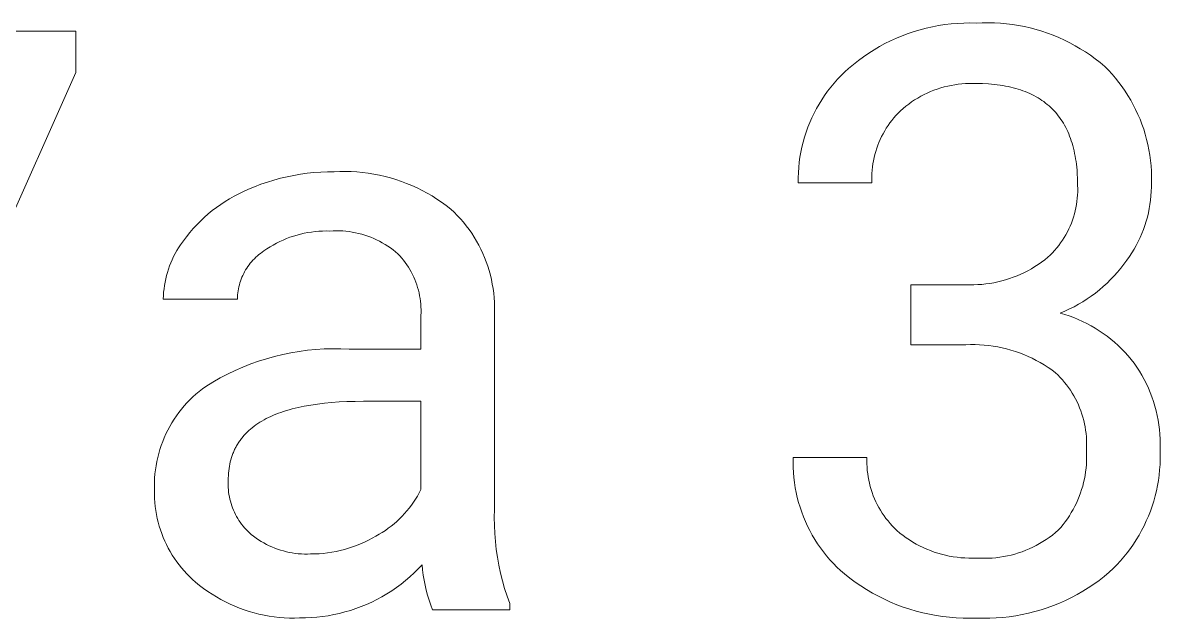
# Model space of a CAD drawing. Header units: millimetres. Extents: x 2840 to 6121, y 744 to 3036.
# Drawn here: x 5325.9 to 5386.9, y 1002.9 to 1034.8 of the extents above; entities that cross this region are included whole.
import ezdxf

# ---------------------------------------------------------------- set-up
doc = ezdxf.new("R2010")
doc.units = ezdxf.units.MM
doc.header["$MEASUREMENT"] = 0
doc.layers.add('Domyślny', color=7, linetype='Continuous', true_color=0x000000)

msp = doc.modelspace()

# ---------------------------------------------------------------- linework, layer by layer
at = {"layer": 'Domyślny', "color": 18, "lineweight": 15, "true_color": 0x000000}
for p, q in [((5307.708, 1034.404), (5328.708, 1034.404)), ((5328.708, 1034.404), (5328.708, 1032.186)), ((5373.38, 1034.272), (5373.701, 1034.38)), ((5373.701, 1034.38), (5374.025, 1034.477)), ((5374.025, 1034.477), (5374.353, 1034.562)), ((5374.353, 1034.562), (5374.683, 1034.636)), ((5374.683, 1034.636), (5375.016, 1034.699)), ((5375.016, 1034.699), (5375.351, 1034.75)), ((5375.351, 1034.75), (5375.687, 1034.79)), ((5375.687, 1034.79), (5376.024, 1034.817)), ((5376.024, 1034.817), (5376.363, 1034.834)), ((5376.363, 1034.834), (5376.701, 1034.838)), ((5376.701, 1034.838), (5377.04, 1034.831)), ((5377.04, 1034.831), (5377.364, 1034.845)), ((5377.364, 1034.845), (5377.688, 1034.849)), ((5377.688, 1034.849), (5378.012, 1034.841)), ((5378.012, 1034.841), (5378.336, 1034.823)), ((5378.336, 1034.823), (5378.659, 1034.794)), ((5378.659, 1034.794), (5378.981, 1034.754)), ((5378.981, 1034.754), (5379.301, 1034.703)), ((5379.301, 1034.703), (5379.62, 1034.641)), ((5379.62, 1034.641), (5379.936, 1034.569)), ((5379.936, 1034.569), (5380.25, 1034.486)), ((5380.25, 1034.486), (5380.56, 1034.393)), ((5380.56, 1034.393), (5380.868, 1034.289)), ((5371.842, 1033.57), (5372.139, 1033.732)), ((5372.139, 1033.732), (5372.442, 1033.883)), ((5372.442, 1033.883), (5372.75, 1034.023)), ((5372.75, 1034.023), (5373.063, 1034.153)), ((5373.063, 1034.153), (5373.38, 1034.272)), ((5380.868, 1034.289), (5381.171, 1034.175)), ((5381.171, 1034.175), (5381.471, 1034.051)), ((5381.471, 1034.051), (5381.766, 1033.917)), ((5381.766, 1033.917), (5382.057, 1033.773)), ((5382.057, 1033.773), (5382.343, 1033.619)), ((5370.985, 1033.025), (5371.264, 1033.217)), ((5371.264, 1033.217), (5371.55, 1033.398)), ((5371.55, 1033.398), (5371.842, 1033.57)), ((5382.343, 1033.619), (5382.623, 1033.456)), ((5382.623, 1033.456), (5382.898, 1033.283)), ((5382.898, 1033.283), (5383.166, 1033.101)), ((5370.189, 1032.394), (5370.447, 1032.614)), ((5370.447, 1032.614), (5370.712, 1032.824)), ((5370.712, 1032.824), (5370.985, 1033.025)), ((5383.166, 1033.101), (5383.429, 1032.911)), ((5383.429, 1032.911), (5383.685, 1032.712)), ((5383.685, 1032.712), (5383.934, 1032.504)), ((5383.934, 1032.504), (5384.134, 1032.3)), ((5328.708, 1032.186), (5315.837, 1003.33)), ((5369.594, 1031.815), (5369.785, 1032.015)), ((5369.785, 1032.015), (5369.984, 1032.208)), ((5369.984, 1032.208), (5370.189, 1032.394)), ((5384.134, 1032.3), (5384.327, 1032.089)), ((5384.327, 1032.089), (5384.513, 1031.872)), ((5369.062, 1031.176), (5369.232, 1031.395)), ((5369.232, 1031.395), (5369.409, 1031.608)), ((5369.409, 1031.608), (5369.594, 1031.815)), ((5374.947, 1031.292), (5374.765, 1031.227)), ((5375.131, 1031.351), (5374.947, 1031.292)), ((5375.317, 1031.404), (5375.131, 1031.351)), ((5375.505, 1031.45), (5375.317, 1031.404)), ((5375.694, 1031.49), (5375.505, 1031.45)), ((5375.884, 1031.524), (5375.694, 1031.49)), ((5376.075, 1031.55), (5375.884, 1031.524)), ((5376.267, 1031.571), (5376.075, 1031.55)), ((5376.46, 1031.584), (5376.267, 1031.571)), ((5376.653, 1031.592), (5376.46, 1031.584)), ((5376.846, 1031.592), (5376.653, 1031.592)), ((5377.04, 1031.586), (5376.846, 1031.592)), ((5377.374, 1031.581), (5377.04, 1031.586)), ((5377.699, 1031.565), (5377.374, 1031.581)), ((5377.857, 1031.553), (5377.699, 1031.565)), ((5378.012, 1031.538), (5377.857, 1031.553)), ((5378.165, 1031.521), (5378.012, 1031.538)), ((5378.315, 1031.501), (5378.165, 1031.521)), ((5378.462, 1031.478), (5378.315, 1031.501)), ((5378.607, 1031.453), (5378.462, 1031.478)), ((5378.749, 1031.425), (5378.607, 1031.453)), ((5378.889, 1031.394), (5378.749, 1031.425)), ((5379.026, 1031.361), (5378.889, 1031.394)), ((5379.16, 1031.325), (5379.026, 1031.361)), ((5379.291, 1031.287), (5379.16, 1031.325)), ((5379.42, 1031.246), (5379.291, 1031.287)), ((5384.513, 1031.872), (5384.692, 1031.648)), ((5384.692, 1031.648), (5384.862, 1031.419)), ((5384.862, 1031.419), (5385.025, 1031.184)), ((5368.6, 1030.485), (5368.746, 1030.721)), ((5368.746, 1030.721), (5368.9, 1030.951)), ((5368.9, 1030.951), (5369.062, 1031.176)), ((5373.731, 1030.708), (5373.57, 1030.601)), ((5373.895, 1030.809), (5373.731, 1030.708)), ((5374.063, 1030.904), (5373.895, 1030.809)), ((5374.235, 1030.994), (5374.063, 1030.904)), ((5374.409, 1031.078), (5374.235, 1030.994)), ((5374.586, 1031.155), (5374.409, 1031.078)), ((5374.765, 1031.227), (5374.586, 1031.155)), ((5379.546, 1031.202), (5379.42, 1031.246)), ((5379.67, 1031.155), (5379.546, 1031.202)), ((5379.791, 1031.106), (5379.67, 1031.155)), ((5379.909, 1031.054), (5379.791, 1031.106)), ((5380.025, 1030.999), (5379.909, 1031.054)), ((5380.137, 1030.942), (5380.025, 1030.999)), ((5380.248, 1030.882), (5380.137, 1030.942)), ((5380.355, 1030.82), (5380.248, 1030.882)), ((5380.46, 1030.754), (5380.355, 1030.82)), ((5380.563, 1030.686), (5380.46, 1030.754)), ((5380.662, 1030.616), (5380.563, 1030.686)), ((5385.025, 1031.184), (5385.18, 1030.944)), ((5385.18, 1030.944), (5385.327, 1030.699)), ((5385.327, 1030.699), (5385.465, 1030.448)), ((5368.333, 1030), (5368.462, 1030.245)), ((5368.462, 1030.245), (5368.6, 1030.485)), ((5372.964, 1030.122), (5372.843, 1030)), ((5373.109, 1030.249), (5372.964, 1030.122)), ((5373.259, 1030.372), (5373.109, 1030.249)), ((5373.412, 1030.489), (5373.259, 1030.372)), ((5373.57, 1030.601), (5373.412, 1030.489)), ((5380.759, 1030.543), (5380.662, 1030.616)), ((5380.853, 1030.467), (5380.759, 1030.543)), ((5380.945, 1030.388), (5380.853, 1030.467)), ((5381.034, 1030.307), (5380.945, 1030.388)), ((5381.12, 1030.223), (5381.034, 1030.307)), ((5381.204, 1030.136), (5381.12, 1030.223)), ((5381.285, 1030.047), (5381.204, 1030.136)), ((5385.465, 1030.448), (5385.595, 1030.194)), ((5385.595, 1030.194), (5385.716, 1029.934)), ((5367.997, 1029.239), (5368.1, 1029.497)), ((5368.1, 1029.497), (5368.212, 1029.75)), ((5368.212, 1029.75), (5368.333, 1030)), ((5372.403, 1029.475), (5372.304, 1029.335)), ((5372.506, 1029.612), (5372.403, 1029.475)), ((5372.614, 1029.745), (5372.506, 1029.612)), ((5372.727, 1029.875), (5372.614, 1029.745)), ((5372.843, 1030), (5372.727, 1029.875)), ((5381.364, 1029.955), (5381.285, 1030.047)), ((5381.439, 1029.86), (5381.364, 1029.955)), ((5381.512, 1029.763), (5381.439, 1029.86)), ((5381.583, 1029.663), (5381.512, 1029.763)), ((5381.65, 1029.56), (5381.583, 1029.663)), ((5381.716, 1029.455), (5381.65, 1029.56)), ((5381.778, 1029.347), (5381.716, 1029.455)), ((5385.716, 1029.934), (5385.828, 1029.672)), ((5385.828, 1029.672), (5385.931, 1029.405)), ((5367.818, 1028.715), (5367.903, 1028.979)), ((5367.903, 1028.979), (5367.997, 1029.239)), ((5372.038, 1028.896), (5371.959, 1028.743)), ((5372.122, 1029.045), (5372.038, 1028.896)), ((5372.211, 1029.192), (5372.122, 1029.045)), ((5372.304, 1029.335), (5372.211, 1029.192)), ((5381.838, 1029.236), (5381.778, 1029.347)), ((5381.895, 1029.123), (5381.838, 1029.236)), ((5381.949, 1029.007), (5381.895, 1029.123)), ((5382.001, 1028.888), (5381.949, 1029.007)), ((5382.05, 1028.767), (5382.001, 1028.888)), ((5385.931, 1029.405), (5386.025, 1029.135)), ((5386.025, 1029.135), (5386.11, 1028.862)), ((5386.11, 1028.862), (5386.185, 1028.586)), ((5367.676, 1028.179), (5367.743, 1028.448)), ((5367.743, 1028.448), (5367.818, 1028.715)), ((5371.754, 1028.272), (5371.696, 1028.111)), ((5371.817, 1028.431), (5371.754, 1028.272)), ((5371.885, 1028.589), (5371.817, 1028.431)), ((5371.959, 1028.743), (5371.885, 1028.589)), ((5382.097, 1028.643), (5382.05, 1028.767)), ((5382.141, 1028.516), (5382.097, 1028.643)), ((5382.182, 1028.387), (5382.141, 1028.516)), ((5382.22, 1028.255), (5382.182, 1028.387)), ((5382.256, 1028.12), (5382.22, 1028.255)), ((5386.185, 1028.586), (5386.251, 1028.308)), ((5386.251, 1028.308), (5386.308, 1028.028)), ((5367.534, 1027.36), (5367.572, 1027.635)), ((5367.572, 1027.635), (5367.62, 1027.908)), ((5367.62, 1027.908), (5367.676, 1028.179)), ((5371.556, 1027.616), (5371.521, 1027.448)), ((5371.597, 1027.782), (5371.556, 1027.616)), ((5371.644, 1027.947), (5371.597, 1027.782)), ((5371.696, 1028.111), (5371.644, 1027.947)), ((5382.289, 1027.982), (5382.256, 1028.12)), ((5382.32, 1027.842), (5382.289, 1027.982)), ((5382.348, 1027.699), (5382.32, 1027.842)), ((5382.373, 1027.554), (5382.348, 1027.699)), ((5386.308, 1028.028), (5386.355, 1027.746)), ((5386.355, 1027.746), (5386.393, 1027.463)), ((5367.488, 1026.808), (5367.506, 1027.085)), ((5367.506, 1027.085), (5367.534, 1027.36)), ((5371.468, 1027.11), (5371.449, 1026.939)), ((5371.491, 1027.279), (5371.468, 1027.11)), ((5371.521, 1027.448), (5371.491, 1027.279)), ((5382.396, 1027.405), (5382.373, 1027.554)), ((5382.416, 1027.255), (5382.396, 1027.405)), ((5382.433, 1027.101), (5382.416, 1027.255)), ((5382.448, 1026.945), (5382.433, 1027.101)), ((5386.393, 1027.463), (5386.421, 1027.178)), ((5386.421, 1027.178), (5386.439, 1026.893)), ((5338.988, 1026.301), (5339.337, 1026.408)), ((5339.337, 1026.408), (5339.689, 1026.504)), ((5339.689, 1026.504), (5340.043, 1026.588)), ((5340.043, 1026.588), (5340.401, 1026.661)), ((5340.401, 1026.661), (5340.76, 1026.722)), ((5340.76, 1026.722), (5341.121, 1026.772)), ((5341.121, 1026.772), (5341.484, 1026.81)), ((5341.484, 1026.81), (5341.848, 1026.835)), ((5341.848, 1026.835), (5342.212, 1026.85)), ((5342.212, 1026.85), (5342.577, 1026.852)), ((5342.577, 1026.852), (5342.882, 1026.865)), ((5342.882, 1026.865), (5343.187, 1026.868)), ((5343.187, 1026.868), (5343.492, 1026.861)), ((5343.492, 1026.861), (5343.797, 1026.843)), ((5343.797, 1026.843), (5344.101, 1026.815)), ((5344.101, 1026.815), (5344.403, 1026.777)), ((5344.403, 1026.777), (5344.705, 1026.729)), ((5344.705, 1026.729), (5345.004, 1026.671)), ((5345.004, 1026.671), (5345.302, 1026.603)), ((5345.302, 1026.603), (5345.597, 1026.524)), ((5345.597, 1026.524), (5345.889, 1026.436)), ((5345.889, 1026.436), (5346.178, 1026.339)), ((5367.479, 1026.531), (5367.488, 1026.808)), ((5367.479, 1026.254), (5367.479, 1026.531)), ((5371.437, 1026.768), (5371.43, 1026.597)), ((5371.43, 1026.597), (5371.43, 1026.425)), ((5371.43, 1026.425), (5371.435, 1026.254)), ((5371.449, 1026.939), (5371.437, 1026.768)), ((5382.459, 1026.786), (5382.448, 1026.945)), ((5382.475, 1026.46), (5382.459, 1026.786)), ((5382.481, 1026.123), (5382.475, 1026.46)), ((5386.439, 1026.893), (5386.448, 1026.607)), ((5386.448, 1026.607), (5386.447, 1026.321)), ((5337.454, 1025.676), (5337.708, 1025.799)), ((5337.708, 1025.799), (5337.966, 1025.912)), ((5337.966, 1025.912), (5338.303, 1026.053)), ((5338.303, 1026.053), (5338.643, 1026.182)), ((5338.643, 1026.182), (5338.988, 1026.301)), ((5346.178, 1026.339), (5346.463, 1026.231)), ((5346.463, 1026.231), (5346.745, 1026.114)), ((5346.745, 1026.114), (5347.023, 1025.987)), ((5347.023, 1025.987), (5347.296, 1025.852)), ((5347.296, 1025.852), (5347.565, 1025.707)), ((5371.435, 1026.254), (5367.479, 1026.254)), ((5382.485, 1025.951), (5382.481, 1026.123)), ((5382.484, 1025.778), (5382.485, 1025.951)), ((5386.429, 1025.802), (5386.415, 1025.569)), ((5386.436, 1026.036), (5386.429, 1025.802)), ((5386.447, 1026.321), (5386.436, 1026.036)), ((5336.483, 1025.103), (5336.718, 1025.259)), ((5336.718, 1025.259), (5336.958, 1025.406)), ((5336.958, 1025.406), (5337.204, 1025.546)), ((5337.204, 1025.546), (5337.454, 1025.676)), ((5347.565, 1025.707), (5347.828, 1025.553)), ((5347.828, 1025.553), (5348.087, 1025.391)), ((5348.087, 1025.391), (5348.339, 1025.219)), ((5348.339, 1025.219), (5348.586, 1025.04)), ((5382.418, 1025.093), (5382.443, 1025.263)), ((5382.443, 1025.263), (5382.463, 1025.434)), ((5382.463, 1025.434), (5382.476, 1025.606)), ((5382.476, 1025.606), (5382.484, 1025.778)), ((5386.392, 1025.337), (5386.362, 1025.105)), ((5386.415, 1025.569), (5386.392, 1025.337)), ((5335.6, 1024.402), (5335.812, 1024.588)), ((5335.812, 1024.588), (5336.03, 1024.767)), ((5336.03, 1024.767), (5336.253, 1024.939)), ((5336.253, 1024.939), (5336.483, 1025.103)), ((5348.586, 1025.04), (5348.827, 1024.852)), ((5348.827, 1024.852), (5349.006, 1024.683)), ((5349.006, 1024.683), (5349.18, 1024.509)), ((5382.257, 1024.423), (5382.306, 1024.588)), ((5382.306, 1024.588), (5382.349, 1024.755)), ((5382.349, 1024.755), (5382.386, 1024.923)), ((5382.386, 1024.923), (5382.418, 1025.093)), ((5386.276, 1024.646), (5386.222, 1024.419)), ((5386.323, 1024.875), (5386.276, 1024.646)), ((5386.362, 1025.105), (5386.323, 1024.875)), ((5335.005, 1023.8), (5335.197, 1024.007)), ((5335.197, 1024.007), (5335.395, 1024.208)), ((5335.395, 1024.208), (5335.6, 1024.402)), ((5349.18, 1024.509), (5349.348, 1024.328)), ((5349.348, 1024.328), (5349.509, 1024.141)), ((5349.509, 1024.141), (5349.664, 1023.949)), ((5382.076, 1023.939), (5382.142, 1024.098)), ((5382.142, 1024.098), (5382.202, 1024.259)), ((5382.202, 1024.259), (5382.257, 1024.423)), ((5386.089, 1023.971), (5386.011, 1023.751)), ((5386.159, 1024.194), (5386.089, 1023.971)), ((5386.222, 1024.419), (5386.159, 1024.194)), ((5334.531, 1023.224), (5334.645, 1023.366)), ((5334.645, 1023.366), (5334.821, 1023.586)), ((5334.821, 1023.586), (5335.005, 1023.8)), ((5340.389, 1023.399), (5340.201, 1023.335)), ((5340.58, 1023.456), (5340.389, 1023.399)), ((5340.772, 1023.507), (5340.58, 1023.456)), ((5340.965, 1023.551), (5340.772, 1023.507)), ((5341.16, 1023.588), (5340.965, 1023.551)), ((5341.357, 1023.619), (5341.16, 1023.588)), ((5341.554, 1023.643), (5341.357, 1023.619)), ((5341.752, 1023.661), (5341.554, 1023.643)), ((5341.95, 1023.671), (5341.752, 1023.661)), ((5342.149, 1023.675), (5341.95, 1023.671)), ((5342.347, 1023.672), (5342.149, 1023.675)), ((5342.519, 1023.682), (5342.347, 1023.672)), ((5342.691, 1023.686), (5342.519, 1023.682)), ((5342.863, 1023.683), (5342.691, 1023.686)), ((5343.034, 1023.675), (5342.863, 1023.683)), ((5343.205, 1023.661), (5343.034, 1023.675)), ((5343.376, 1023.641), (5343.205, 1023.661)), ((5343.546, 1023.615), (5343.376, 1023.641)), ((5343.715, 1023.584), (5343.546, 1023.615)), ((5343.883, 1023.546), (5343.715, 1023.584)), ((5344.049, 1023.503), (5343.883, 1023.546)), ((5344.213, 1023.454), (5344.049, 1023.503)), ((5344.376, 1023.399), (5344.213, 1023.454)), ((5344.537, 1023.339), (5344.376, 1023.399)), ((5349.664, 1023.949), (5349.812, 1023.752)), ((5349.812, 1023.752), (5349.954, 1023.55)), ((5349.954, 1023.55), (5350.088, 1023.343)), ((5350.088, 1023.343), (5350.215, 1023.132)), ((5381.759, 1023.327), (5381.846, 1023.476)), ((5381.846, 1023.476), (5381.928, 1023.628)), ((5381.928, 1023.628), (5382.005, 1023.782)), ((5382.005, 1023.782), (5382.076, 1023.939)), ((5385.926, 1023.534), (5385.833, 1023.319)), ((5386.011, 1023.751), (5385.926, 1023.534)), ((5334.127, 1022.621), (5334.22, 1022.777)), ((5334.22, 1022.777), (5334.319, 1022.929)), ((5334.319, 1022.929), (5334.423, 1023.079)), ((5334.423, 1023.079), (5334.531, 1023.224)), ((5339.128, 1022.82), (5338.96, 1022.714)), ((5339.299, 1022.921), (5339.128, 1022.82)), ((5339.474, 1023.016), (5339.299, 1022.921)), ((5339.651, 1023.105), (5339.474, 1023.016)), ((5339.832, 1023.188), (5339.651, 1023.105)), ((5340.015, 1023.264), (5339.832, 1023.188)), ((5340.201, 1023.335), (5340.015, 1023.264)), ((5344.696, 1023.273), (5344.537, 1023.339)), ((5344.852, 1023.202), (5344.696, 1023.273)), ((5345.006, 1023.126), (5344.852, 1023.202)), ((5345.157, 1023.044), (5345.006, 1023.126)), ((5345.306, 1022.957), (5345.157, 1023.044)), ((5345.451, 1022.865), (5345.306, 1022.957)), ((5345.592, 1022.768), (5345.451, 1022.865)), ((5345.731, 1022.666), (5345.592, 1022.768)), ((5350.215, 1023.132), (5350.335, 1022.917)), ((5350.335, 1022.917), (5350.447, 1022.697)), ((5381.247, 1022.635), (5381.359, 1022.766)), ((5381.359, 1022.766), (5381.466, 1022.901)), ((5381.466, 1022.901), (5381.569, 1023.04)), ((5381.569, 1023.04), (5381.666, 1023.182)), ((5381.666, 1023.182), (5381.759, 1023.327)), ((5385.625, 1022.901), (5385.51, 1022.698)), ((5385.733, 1023.109), (5385.625, 1022.901)), ((5385.833, 1023.319), (5385.733, 1023.109)), ((5333.806, 1021.969), (5333.878, 1022.136)), ((5333.878, 1022.136), (5333.955, 1022.3)), ((5333.955, 1022.3), (5334.038, 1022.462)), ((5334.038, 1022.462), (5334.127, 1022.621)), ((5338.289, 1022.187), (5338.214, 1022.108)), ((5338.368, 1022.263), (5338.289, 1022.187)), ((5338.449, 1022.337), (5338.368, 1022.263)), ((5338.532, 1022.407), (5338.449, 1022.337)), ((5338.618, 1022.475), (5338.532, 1022.407)), ((5338.706, 1022.54), (5338.618, 1022.475)), ((5338.797, 1022.602), (5338.706, 1022.54)), ((5338.96, 1022.714), (5338.797, 1022.602)), ((5345.866, 1022.56), (5345.731, 1022.666)), ((5345.997, 1022.449), (5345.866, 1022.56)), ((5346.1, 1022.338), (5345.997, 1022.449)), ((5346.199, 1022.224), (5346.1, 1022.338)), ((5346.294, 1022.107), (5346.199, 1022.224)), ((5350.447, 1022.697), (5350.552, 1022.474)), ((5350.552, 1022.474), (5350.649, 1022.247)), ((5350.649, 1022.247), (5350.738, 1022.017)), ((5380.544, 1022.002), (5380.717, 1022.131)), ((5380.717, 1022.131), (5380.886, 1022.266)), ((5380.886, 1022.266), (5381.01, 1022.385)), ((5381.01, 1022.385), (5381.131, 1022.508)), ((5381.131, 1022.508), (5381.247, 1022.635)), ((5385.26, 1022.304), (5385.125, 1022.113)), ((5385.389, 1022.498), (5385.26, 1022.304)), ((5385.51, 1022.698), (5385.389, 1022.498)), ((5333.624, 1021.455), (5333.679, 1021.628)), ((5333.679, 1021.628), (5333.74, 1021.8)), ((5333.74, 1021.8), (5333.806, 1021.969)), ((5337.821, 1021.583), (5337.767, 1021.488)), ((5337.879, 1021.676), (5337.821, 1021.583)), ((5337.94, 1021.767), (5337.879, 1021.676)), ((5338.004, 1021.856), (5337.94, 1021.767)), ((5338.071, 1021.942), (5338.004, 1021.856)), ((5338.141, 1022.026), (5338.071, 1021.942)), ((5338.214, 1022.108), (5338.141, 1022.026)), ((5346.385, 1021.987), (5346.294, 1022.107)), ((5346.472, 1021.863), (5346.385, 1021.987)), ((5346.555, 1021.737), (5346.472, 1021.863)), ((5346.633, 1021.608), (5346.555, 1021.737)), ((5346.707, 1021.476), (5346.633, 1021.608)), ((5350.738, 1022.017), (5350.819, 1021.784)), ((5350.819, 1021.784), (5350.892, 1021.549)), ((5350.892, 1021.549), (5350.957, 1021.311)), ((5379.619, 1021.448), (5379.811, 1021.546)), ((5379.811, 1021.546), (5380, 1021.651)), ((5380, 1021.651), (5380.185, 1021.762)), ((5380.185, 1021.762), (5380.366, 1021.879)), ((5380.366, 1021.879), (5380.544, 1022.002)), ((5384.798, 1021.676), (5384.623, 1021.467)), ((5384.965, 1021.892), (5384.798, 1021.676)), ((5385.125, 1022.113), (5384.965, 1021.892)), ((5333.464, 1020.747), (5333.495, 1020.926)), ((5333.495, 1020.926), (5333.532, 1021.104)), ((5333.532, 1021.104), (5333.575, 1021.28)), ((5333.575, 1021.28), (5333.624, 1021.455)), ((5337.546, 1020.989), (5337.512, 1020.885)), ((5337.583, 1021.092), (5337.546, 1020.989)), ((5337.624, 1021.193), (5337.583, 1021.092)), ((5337.668, 1021.293), (5337.624, 1021.193)), ((5337.716, 1021.392), (5337.668, 1021.293)), ((5337.767, 1021.488), (5337.716, 1021.392)), ((5346.776, 1021.342), (5346.707, 1021.476)), ((5346.841, 1021.206), (5346.776, 1021.342)), ((5346.901, 1021.067), (5346.841, 1021.206)), ((5346.957, 1020.927), (5346.901, 1021.067)), ((5347.007, 1020.785), (5346.957, 1020.927)), ((5350.957, 1021.311), (5351.013, 1021.071)), ((5351.013, 1021.071), (5351.062, 1020.829)), ((5377.774, 1020.863), (5377.986, 1020.901)), ((5377.986, 1020.901), (5378.198, 1020.945)), ((5378.198, 1020.945), (5378.407, 1020.996)), ((5378.407, 1020.996), (5378.615, 1021.054)), ((5378.615, 1021.054), (5378.821, 1021.12)), ((5378.821, 1021.12), (5379.025, 1021.192)), ((5379.025, 1021.192), (5379.226, 1021.27)), ((5379.226, 1021.27), (5379.424, 1021.356)), ((5379.424, 1021.356), (5379.619, 1021.448)), ((5384.253, 1021.066), (5384.058, 1020.875)), ((5384.442, 1021.263), (5384.253, 1021.066)), ((5384.623, 1021.467), (5384.442, 1021.263)), ((5333.406, 1020.205), (5333.419, 1020.386)), ((5333.419, 1020.386), (5333.439, 1020.567)), ((5333.439, 1020.567), (5333.464, 1020.747)), ((5337.399, 1020.35), (5337.388, 1020.241)), ((5337.414, 1020.459), (5337.399, 1020.35)), ((5337.433, 1020.566), (5337.414, 1020.459)), ((5337.456, 1020.673), (5337.433, 1020.566)), ((5337.482, 1020.779), (5337.456, 1020.673)), ((5337.512, 1020.885), (5337.482, 1020.779)), ((5347.053, 1020.641), (5347.007, 1020.785)), ((5347.093, 1020.495), (5347.053, 1020.641)), ((5347.129, 1020.349), (5347.093, 1020.495)), ((5347.16, 1020.201), (5347.129, 1020.349)), ((5351.062, 1020.829), (5351.102, 1020.586)), ((5351.102, 1020.586), (5351.134, 1020.341)), ((5351.134, 1020.341), (5351.157, 1020.096)), ((5373.521, 1020.791), (5376.482, 1020.791)), ((5373.521, 1017.568), (5373.521, 1020.791)), ((5376.482, 1020.791), (5376.698, 1020.785)), ((5376.698, 1020.785), (5376.914, 1020.786)), ((5376.914, 1020.786), (5377.13, 1020.795)), ((5377.13, 1020.795), (5377.345, 1020.811)), ((5377.345, 1020.811), (5377.56, 1020.833)), ((5377.56, 1020.833), (5377.774, 1020.863)), ((5383.434, 1020.345), (5383.215, 1020.183)), ((5383.648, 1020.515), (5383.434, 1020.345)), ((5383.856, 1020.691), (5383.648, 1020.515)), ((5384.058, 1020.875), (5383.856, 1020.691)), ((5333.399, 1020.023), (5333.406, 1020.205)), ((5337.376, 1020.023), (5333.399, 1020.023)), ((5337.38, 1020.132), (5337.376, 1020.023)), ((5337.388, 1020.241), (5337.38, 1020.132)), ((5347.185, 1020.052), (5347.16, 1020.201)), ((5347.206, 1019.902), (5347.185, 1020.052)), ((5347.221, 1019.752), (5347.206, 1019.902)), ((5347.231, 1019.602), (5347.221, 1019.752)), ((5351.157, 1020.096), (5351.172, 1019.85)), ((5351.172, 1019.85), (5351.178, 1019.603)), ((5382.525, 1019.744), (5382.285, 1019.613)), ((5382.76, 1019.882), (5382.525, 1019.744)), ((5382.99, 1020.029), (5382.76, 1019.882)), ((5383.215, 1020.183), (5382.99, 1020.029)), ((5347.237, 1019.451), (5347.231, 1019.602)), ((5347.231, 1019.149), (5347.237, 1019.3)), ((5347.231, 1017.335), (5347.231, 1019.149)), ((5347.237, 1019.3), (5347.237, 1019.451)), ((5351.178, 1019.603), (5351.176, 1019.356)), ((5351.176, 1019.356), (5351.176, 1008.736)), ((5381.793, 1019.377), (5381.541, 1019.272)), ((5381.541, 1019.272), (5381.788, 1019.199)), ((5381.788, 1019.199), (5382.031, 1019.118)), ((5382.041, 1019.491), (5381.793, 1019.377)), ((5382.031, 1019.118), (5382.272, 1019.028)), ((5382.285, 1019.613), (5382.041, 1019.491)), ((5382.272, 1019.028), (5382.51, 1018.93)), ((5382.51, 1018.93), (5382.744, 1018.824)), ((5382.744, 1018.824), (5382.975, 1018.711)), ((5382.975, 1018.711), (5383.201, 1018.589)), ((5383.201, 1018.589), (5383.424, 1018.46)), ((5383.424, 1018.46), (5383.641, 1018.323)), ((5383.641, 1018.323), (5383.854, 1018.179)), ((5383.854, 1018.179), (5384.062, 1018.028)), ((5384.062, 1018.028), (5384.265, 1017.87)), ((5384.265, 1017.87), (5384.462, 1017.705)), ((5340.696, 1017.215), (5341.142, 1017.274)), ((5341.142, 1017.274), (5341.589, 1017.317)), ((5341.589, 1017.317), (5342.038, 1017.345)), ((5342.038, 1017.345), (5342.487, 1017.358)), ((5342.487, 1017.358), (5342.936, 1017.354)), ((5342.936, 1017.354), (5343.385, 1017.335)), ((5343.385, 1017.335), (5347.231, 1017.335)), ((5376.482, 1017.568), (5373.521, 1017.568)), ((5376.727, 1017.577), (5376.482, 1017.568)), ((5376.972, 1017.577), (5376.727, 1017.577)), ((5377.217, 1017.569), (5376.972, 1017.577)), ((5377.461, 1017.553), (5377.217, 1017.569)), ((5377.705, 1017.529), (5377.461, 1017.553)), ((5377.947, 1017.496), (5377.705, 1017.529)), ((5378.189, 1017.455), (5377.947, 1017.496)), ((5378.429, 1017.407), (5378.189, 1017.455)), ((5378.667, 1017.35), (5378.429, 1017.407)), ((5378.903, 1017.285), (5378.667, 1017.35)), ((5379.137, 1017.212), (5378.903, 1017.285)), ((5384.462, 1017.705), (5384.654, 1017.534)), ((5384.654, 1017.534), (5384.839, 1017.356)), ((5384.839, 1017.356), (5385.019, 1017.172)), ((5338.091, 1016.538), (5338.514, 1016.689)), ((5338.514, 1016.689), (5338.943, 1016.824)), ((5338.943, 1016.824), (5339.376, 1016.945)), ((5339.376, 1016.945), (5339.813, 1017.05)), ((5339.813, 1017.05), (5340.253, 1017.14)), ((5340.253, 1017.14), (5340.696, 1017.215)), ((5379.368, 1017.131), (5379.137, 1017.212)), ((5379.596, 1017.043), (5379.368, 1017.131)), ((5379.821, 1016.947), (5379.596, 1017.043)), ((5380.043, 1016.843), (5379.821, 1016.947)), ((5380.261, 1016.732), (5380.043, 1016.843)), ((5380.476, 1016.614), (5380.261, 1016.732)), ((5385.019, 1017.172), (5385.192, 1016.982)), ((5385.192, 1016.982), (5385.358, 1016.786)), ((5385.358, 1016.786), (5385.518, 1016.585)), ((5336.855, 1016), (5337.261, 1016.194)), ((5337.261, 1016.194), (5337.673, 1016.373)), ((5337.673, 1016.373), (5338.091, 1016.538)), ((5380.686, 1016.489), (5380.476, 1016.614)), ((5380.892, 1016.356), (5380.686, 1016.489)), ((5381.093, 1016.217), (5380.892, 1016.356)), ((5381.29, 1016.071), (5381.093, 1016.217)), ((5381.418, 1015.948), (5381.29, 1016.071)), ((5385.518, 1016.585), (5385.664, 1016.373)), ((5385.664, 1016.373), (5385.802, 1016.157)), ((5385.802, 1016.157), (5385.933, 1015.935)), ((5335.683, 1015.336), (5336.066, 1015.571)), ((5336.066, 1015.571), (5336.457, 1015.792)), ((5336.457, 1015.792), (5336.855, 1016)), ((5381.542, 1015.821), (5381.418, 1015.948)), ((5381.662, 1015.69), (5381.542, 1015.821)), ((5381.777, 1015.554), (5381.662, 1015.69)), ((5381.888, 1015.415), (5381.777, 1015.554)), ((5381.994, 1015.272), (5381.888, 1015.415)), ((5385.933, 1015.935), (5386.056, 1015.71)), ((5386.056, 1015.71), (5386.171, 1015.48)), ((5386.171, 1015.48), (5386.278, 1015.247)), ((5334.987, 1014.77), (5335.154, 1014.921)), ((5335.154, 1014.921), (5335.325, 1015.065)), ((5335.325, 1015.065), (5335.502, 1015.203)), ((5335.502, 1015.203), (5335.683, 1015.336)), ((5382.094, 1015.126), (5381.994, 1015.272)), ((5382.19, 1014.976), (5382.094, 1015.126)), ((5382.281, 1014.823), (5382.19, 1014.976)), ((5382.366, 1014.667), (5382.281, 1014.823)), ((5386.278, 1015.247), (5386.378, 1015.01)), ((5386.378, 1015.01), (5386.469, 1014.77)), ((5334.377, 1014.115), (5334.521, 1014.286)), ((5334.521, 1014.286), (5334.671, 1014.453)), ((5334.671, 1014.453), (5334.826, 1014.614)), ((5334.826, 1014.614), (5334.987, 1014.77)), ((5340.631, 1014.203), (5340.312, 1014.125)), ((5340.964, 1014.274), (5340.631, 1014.203)), ((5341.311, 1014.336), (5340.964, 1014.274)), ((5341.672, 1014.389), (5341.311, 1014.336)), ((5342.048, 1014.435), (5341.672, 1014.389)), ((5342.438, 1014.472), (5342.048, 1014.435)), ((5342.842, 1014.501), (5342.438, 1014.472)), ((5343.26, 1014.522), (5342.842, 1014.501)), ((5343.693, 1014.534), (5343.26, 1014.522)), ((5344.139, 1014.538), (5343.693, 1014.534)), ((5347.231, 1014.538), (5344.139, 1014.538)), ((5347.231, 1009.796), (5347.231, 1014.538)), ((5382.446, 1014.508), (5382.366, 1014.667)), ((5382.52, 1014.347), (5382.446, 1014.508)), ((5382.589, 1014.183), (5382.52, 1014.347)), ((5382.652, 1014.016), (5382.589, 1014.183)), ((5386.469, 1014.77), (5386.551, 1014.527)), ((5386.551, 1014.527), (5386.626, 1014.281)), ((5386.626, 1014.281), (5386.692, 1014.033)), ((5333.861, 1013.381), (5333.981, 1013.571)), ((5333.981, 1013.571), (5334.106, 1013.757)), ((5334.106, 1013.757), (5334.238, 1013.938)), ((5334.238, 1013.938), (5334.377, 1014.115)), ((5338.931, 1013.607), (5338.812, 1013.544)), ((5339.053, 1013.668), (5338.931, 1013.607)), ((5339.178, 1013.727), (5339.053, 1013.668)), ((5339.308, 1013.784), (5339.178, 1013.727)), ((5339.441, 1013.839), (5339.308, 1013.784)), ((5339.577, 1013.892), (5339.441, 1013.839)), ((5339.717, 1013.942), (5339.577, 1013.892)), ((5339.86, 1013.991), (5339.717, 1013.942)), ((5340.007, 1014.038), (5339.86, 1013.991)), ((5340.158, 1014.082), (5340.007, 1014.038)), ((5340.312, 1014.125), (5340.158, 1014.082)), ((5382.71, 1013.848), (5382.652, 1014.016)), ((5382.761, 1013.678), (5382.71, 1013.848)), ((5382.807, 1013.506), (5382.761, 1013.678)), ((5386.692, 1014.033), (5386.749, 1013.782)), ((5386.749, 1013.782), (5386.797, 1013.53)), ((5333.544, 1012.789), (5333.643, 1012.99)), ((5333.643, 1012.99), (5333.749, 1013.188)), ((5333.749, 1013.188), (5333.861, 1013.381)), ((5337.99, 1012.963), (5337.904, 1012.881)), ((5338.081, 1013.043), (5337.99, 1012.963)), ((5338.175, 1013.121), (5338.081, 1013.043)), ((5338.272, 1013.196), (5338.175, 1013.121)), ((5338.373, 1013.27), (5338.272, 1013.196)), ((5338.477, 1013.342), (5338.373, 1013.27)), ((5338.585, 1013.411), (5338.477, 1013.342)), ((5338.697, 1013.478), (5338.585, 1013.411)), ((5338.812, 1013.544), (5338.697, 1013.478)), ((5382.847, 1013.333), (5382.807, 1013.506)), ((5382.881, 1013.159), (5382.847, 1013.333)), ((5382.909, 1012.983), (5382.881, 1013.159)), ((5382.931, 1012.807), (5382.909, 1012.983)), ((5386.797, 1013.53), (5386.837, 1013.277)), ((5386.837, 1013.277), (5386.869, 1013.022)), ((5386.869, 1013.022), (5386.891, 1012.766)), ((5333.289, 1012.167), (5333.367, 1012.377)), ((5333.367, 1012.377), (5333.452, 1012.584)), ((5333.452, 1012.584), (5333.544, 1012.789)), ((5337.49, 1012.393), (5337.458, 1012.346)), ((5337.523, 1012.44), (5337.49, 1012.393)), ((5337.557, 1012.487), (5337.523, 1012.44)), ((5337.592, 1012.532), (5337.557, 1012.487)), ((5337.628, 1012.578), (5337.592, 1012.532)), ((5337.665, 1012.623), (5337.628, 1012.578)), ((5337.741, 1012.711), (5337.665, 1012.623)), ((5337.821, 1012.797), (5337.741, 1012.711)), ((5337.904, 1012.881), (5337.821, 1012.797)), ((5382.947, 1012.63), (5382.931, 1012.807)), ((5382.957, 1012.452), (5382.947, 1012.63)), ((5382.961, 1012.275), (5382.957, 1012.452)), ((5386.891, 1012.766), (5386.905, 1012.509)), ((5386.905, 1012.509), (5386.91, 1012.252)), ((5333.156, 1011.739), (5333.219, 1011.954)), ((5333.219, 1011.954), (5333.289, 1012.167)), ((5337.161, 1011.789), (5337.139, 1011.735)), ((5337.183, 1011.842), (5337.161, 1011.789)), ((5337.207, 1011.895), (5337.183, 1011.842)), ((5337.231, 1011.947), (5337.207, 1011.895)), ((5337.256, 1011.999), (5337.231, 1011.947)), ((5337.283, 1012.05), (5337.256, 1011.999)), ((5337.31, 1012.1), (5337.283, 1012.05)), ((5337.337, 1012.15), (5337.31, 1012.1)), ((5337.366, 1012.2), (5337.337, 1012.15)), ((5337.396, 1012.249), (5337.366, 1012.2)), ((5337.426, 1012.298), (5337.396, 1012.249)), ((5337.458, 1012.346), (5337.426, 1012.298)), ((5382.951, 1011.919), (5382.959, 1012.097)), ((5382.96, 1011.725), (5382.951, 1011.919)), ((5382.959, 1012.097), (5382.961, 1012.275)), ((5386.91, 1012.252), (5386.906, 1011.996)), ((5386.906, 1011.996), (5386.915, 1011.711)), ((5333.012, 1011.082), (5333.052, 1011.302)), ((5333.052, 1011.302), (5333.1, 1011.521)), ((5333.1, 1011.521), (5333.156, 1011.739)), ((5336.971, 1011.169), (5336.948, 1011.049)), ((5336.998, 1011.286), (5336.971, 1011.169)), ((5337.028, 1011.402), (5336.998, 1011.286)), ((5337.061, 1011.515), (5337.028, 1011.402)), ((5337.099, 1011.626), (5337.061, 1011.515)), ((5337.139, 1011.735), (5337.099, 1011.626)), ((5367.202, 1011.254), (5367.206, 1011.526)), ((5367.206, 1010.983), (5367.202, 1011.254)), ((5367.206, 1011.526), (5371.172, 1011.526)), ((5371.172, 1011.526), (5371.168, 1011.351)), ((5371.168, 1011.351), (5371.169, 1011.176)), ((5371.169, 1011.176), (5371.177, 1011.001)), ((5382.932, 1010.946), (5382.949, 1011.14)), ((5382.949, 1011.14), (5382.959, 1011.335)), ((5382.959, 1011.335), (5382.963, 1011.53)), ((5382.963, 1011.53), (5382.96, 1011.725)), ((5386.903, 1011.141), (5386.883, 1010.857)), ((5386.914, 1011.426), (5386.903, 1011.141)), ((5386.915, 1011.711), (5386.914, 1011.426)), ((5332.936, 1010.414), (5332.953, 1010.637)), ((5332.953, 1010.637), (5332.979, 1010.86)), ((5332.979, 1010.86), (5333.012, 1011.082)), ((5336.892, 1010.55), (5336.886, 1010.42)), ((5336.9, 1010.678), (5336.892, 1010.55)), ((5336.913, 1010.804), (5336.9, 1010.678)), ((5336.929, 1010.928), (5336.913, 1010.804)), ((5336.948, 1011.049), (5336.929, 1010.928)), ((5367.22, 1010.711), (5367.206, 1010.983)), ((5367.244, 1010.44), (5367.22, 1010.711)), ((5371.177, 1011.001), (5371.19, 1010.827)), ((5371.19, 1010.827), (5371.21, 1010.653)), ((5371.21, 1010.653), (5371.235, 1010.48)), ((5382.843, 1010.369), (5382.879, 1010.56)), ((5382.879, 1010.56), (5382.909, 1010.753)), ((5382.909, 1010.753), (5382.932, 1010.946)), ((5386.854, 1010.574), (5386.815, 1010.292)), ((5386.883, 1010.857), (5386.854, 1010.574)), ((5332.924, 1009.966), (5332.926, 1010.19)), ((5332.929, 1009.742), (5332.924, 1009.966)), ((5332.926, 1010.19), (5332.936, 1010.414)), ((5336.885, 1010.288), (5336.881, 1010.163)), ((5336.881, 1010.163), (5336.881, 1010.037)), ((5336.881, 1010.037), (5336.886, 1009.912)), ((5336.886, 1010.42), (5336.885, 1010.288)), ((5336.886, 1009.912), (5336.895, 1009.787)), ((5367.277, 1010.171), (5367.244, 1010.44)), ((5367.319, 1009.902), (5367.277, 1010.171)), ((5371.235, 1010.48), (5371.267, 1010.308)), ((5371.267, 1010.308), (5371.304, 1010.137)), ((5371.304, 1010.137), (5371.348, 1009.968)), ((5371.348, 1009.968), (5371.397, 1009.8)), ((5382.696, 1009.803), (5382.751, 1009.99)), ((5382.751, 1009.99), (5382.8, 1010.179)), ((5382.8, 1010.179), (5382.843, 1010.369)), ((5386.766, 1010.011), (5386.708, 1009.732)), ((5386.815, 1010.292), (5386.766, 1010.011)), ((5332.928, 1009.528), (5332.929, 1009.742)), ((5332.935, 1009.314), (5332.928, 1009.528)), ((5332.948, 1009.101), (5332.935, 1009.314)), ((5336.895, 1009.787), (5336.908, 1009.663)), ((5336.908, 1009.663), (5336.926, 1009.539)), ((5336.926, 1009.539), (5336.948, 1009.415)), ((5336.948, 1009.415), (5336.974, 1009.293)), ((5346.942, 1009.285), (5347.045, 1009.452)), ((5347.045, 1009.452), (5347.141, 1009.623)), ((5347.141, 1009.623), (5347.231, 1009.796)), ((5367.37, 1009.636), (5367.319, 1009.902)), ((5367.431, 1009.371), (5367.37, 1009.636)), ((5367.501, 1009.108), (5367.431, 1009.371)), ((5371.397, 1009.8), (5371.452, 1009.634)), ((5371.452, 1009.634), (5371.512, 1009.47)), ((5371.512, 1009.47), (5371.579, 1009.308)), ((5371.579, 1009.308), (5371.651, 1009.148)), ((5382.493, 1009.255), (5382.567, 1009.436)), ((5382.567, 1009.436), (5382.635, 1009.618)), ((5382.635, 1009.618), (5382.696, 1009.803)), ((5386.641, 1009.455), (5386.564, 1009.181)), ((5386.708, 1009.732), (5386.641, 1009.455)), ((5332.969, 1008.888), (5332.948, 1009.101)), ((5332.997, 1008.676), (5332.969, 1008.888)), ((5336.974, 1009.293), (5337.005, 1009.171)), ((5337.005, 1009.171), (5337.04, 1009.051)), ((5337.04, 1009.051), (5337.079, 1008.932)), ((5337.079, 1008.932), (5337.122, 1008.814)), ((5337.122, 1008.814), (5337.169, 1008.698)), ((5337.169, 1008.698), (5337.22, 1008.584)), ((5346.479, 1008.655), (5346.603, 1008.806)), ((5346.603, 1008.806), (5346.722, 1008.962)), ((5346.722, 1008.962), (5346.835, 1009.122)), ((5346.835, 1009.122), (5346.942, 1009.285)), ((5351.176, 1008.736), (5351.167, 1008.307)), ((5367.579, 1008.848), (5367.501, 1009.108)), ((5367.667, 1008.591), (5367.579, 1008.848)), ((5371.651, 1009.148), (5371.728, 1008.991)), ((5371.728, 1008.991), (5371.811, 1008.837)), ((5371.811, 1008.837), (5371.898, 1008.686)), ((5382.139, 1008.562), (5382.237, 1008.731)), ((5382.237, 1008.731), (5382.328, 1008.903)), ((5382.328, 1008.903), (5382.414, 1009.078)), ((5382.414, 1009.078), (5382.493, 1009.255)), ((5386.478, 1008.909), (5386.383, 1008.64)), ((5386.564, 1009.181), (5386.478, 1008.909)), ((5333.032, 1008.465), (5332.997, 1008.676)), ((5333.075, 1008.255), (5333.032, 1008.465)), ((5333.125, 1008.047), (5333.075, 1008.255)), ((5337.22, 1008.584), (5337.275, 1008.471)), ((5337.275, 1008.471), (5337.334, 1008.361)), ((5337.334, 1008.361), (5337.397, 1008.252)), ((5337.397, 1008.252), (5337.463, 1008.146)), ((5337.463, 1008.146), (5337.533, 1008.042)), ((5345.787, 1007.964), (5345.934, 1008.093)), ((5345.934, 1008.093), (5346.078, 1008.226)), ((5346.078, 1008.226), (5346.216, 1008.364)), ((5346.216, 1008.364), (5346.35, 1008.507)), ((5346.35, 1008.507), (5346.479, 1008.655)), ((5351.167, 1008.307), (5351.173, 1007.877)), ((5367.763, 1008.337), (5367.667, 1008.591)), ((5367.869, 1008.086), (5367.763, 1008.337)), ((5367.982, 1007.84), (5367.869, 1008.086)), ((5371.898, 1008.686), (5371.992, 1008.538)), ((5371.992, 1008.538), (5372.09, 1008.393)), ((5372.09, 1008.393), (5372.193, 1008.252)), ((5372.193, 1008.252), (5372.301, 1008.114)), ((5372.301, 1008.114), (5372.414, 1007.98)), ((5381.696, 1007.922), (5381.815, 1008.076)), ((5381.815, 1008.076), (5381.928, 1008.234)), ((5381.928, 1008.234), (5382.037, 1008.396)), ((5382.037, 1008.396), (5382.139, 1008.562)), ((5386.166, 1008.114), (5386.044, 1007.856)), ((5386.279, 1008.375), (5386.166, 1008.114)), ((5386.383, 1008.64), (5386.279, 1008.375)), ((5333.181, 1007.841), (5333.125, 1008.047)), ((5333.245, 1007.637), (5333.181, 1007.841)), ((5333.316, 1007.435), (5333.245, 1007.637)), ((5337.533, 1008.042), (5337.607, 1007.941)), ((5337.607, 1007.941), (5337.684, 1007.842)), ((5337.684, 1007.842), (5337.765, 1007.747)), ((5337.765, 1007.747), (5337.849, 1007.653)), ((5337.849, 1007.653), (5337.936, 1007.563)), ((5337.936, 1007.563), (5338.026, 1007.476)), ((5338.026, 1007.476), (5338.119, 1007.393)), ((5344.987, 1007.401), (5345.155, 1007.503)), ((5345.155, 1007.503), (5345.319, 1007.61)), ((5345.319, 1007.61), (5345.479, 1007.723)), ((5345.479, 1007.723), (5345.635, 1007.841)), ((5345.635, 1007.841), (5345.787, 1007.964)), ((5351.173, 1007.877), (5351.192, 1007.448)), ((5368.105, 1007.597), (5367.982, 1007.84)), ((5368.235, 1007.359), (5368.105, 1007.597)), ((5372.414, 1007.98), (5372.531, 1007.851)), ((5372.531, 1007.851), (5372.653, 1007.725)), ((5372.653, 1007.725), (5372.778, 1007.603)), ((5372.778, 1007.603), (5372.94, 1007.468)), ((5372.94, 1007.468), (5373.107, 1007.338)), ((5381.125, 1007.36), (5381.286, 1007.49)), ((5381.286, 1007.49), (5381.443, 1007.625)), ((5381.443, 1007.625), (5381.572, 1007.771)), ((5381.572, 1007.771), (5381.696, 1007.922)), ((5385.914, 1007.603), (5385.775, 1007.354)), ((5386.044, 1007.856), (5385.914, 1007.603)), ((5333.394, 1007.236), (5333.316, 1007.435)), ((5333.478, 1007.039), (5333.394, 1007.236)), ((5333.569, 1006.846), (5333.478, 1007.039)), ((5338.119, 1007.393), (5338.247, 1007.292)), ((5338.247, 1007.292), (5338.379, 1007.196)), ((5338.379, 1007.196), (5338.514, 1007.105)), ((5338.514, 1007.105), (5338.652, 1007.018)), ((5338.652, 1007.018), (5338.793, 1006.936)), ((5338.793, 1006.936), (5338.937, 1006.859)), ((5338.937, 1006.859), (5339.083, 1006.787)), ((5343.78, 1006.803), (5343.994, 1006.889)), ((5343.994, 1006.889), (5344.205, 1006.983)), ((5344.205, 1006.983), (5344.412, 1007.083)), ((5344.412, 1007.083), (5344.616, 1007.191)), ((5344.616, 1007.191), (5344.817, 1007.305)), ((5344.817, 1007.305), (5344.987, 1007.401)), ((5351.192, 1007.448), (5351.226, 1007.019)), ((5351.226, 1007.019), (5351.274, 1006.592)), ((5368.374, 1007.125), (5368.235, 1007.359)), ((5368.521, 1006.896), (5368.374, 1007.125)), ((5368.675, 1006.673), (5368.521, 1006.896)), ((5373.107, 1007.338), (5373.277, 1007.214)), ((5373.277, 1007.214), (5373.452, 1007.096)), ((5373.452, 1007.096), (5373.631, 1006.984)), ((5373.631, 1006.984), (5373.814, 1006.879)), ((5373.814, 1006.879), (5374, 1006.78)), ((5380.258, 1006.801), (5380.439, 1006.9)), ((5380.439, 1006.9), (5380.616, 1007.006)), ((5380.616, 1007.006), (5380.79, 1007.118)), ((5380.79, 1007.118), (5380.96, 1007.237)), ((5380.96, 1007.237), (5381.125, 1007.36)), ((5385.473, 1006.871), (5385.31, 1006.638)), ((5385.628, 1007.11), (5385.473, 1006.871)), ((5385.775, 1007.354), (5385.628, 1007.11)), ((5333.667, 1006.655), (5333.569, 1006.846)), ((5333.771, 1006.469), (5333.667, 1006.655)), ((5333.881, 1006.285), (5333.771, 1006.469)), ((5333.998, 1006.106), (5333.881, 1006.285)), ((5339.083, 1006.787), (5339.232, 1006.72)), ((5339.232, 1006.72), (5339.382, 1006.659)), ((5339.382, 1006.659), (5339.535, 1006.602)), ((5339.535, 1006.602), (5339.69, 1006.551)), ((5339.69, 1006.551), (5339.847, 1006.506)), ((5339.847, 1006.506), (5340.005, 1006.465)), ((5340.005, 1006.465), (5340.164, 1006.431)), ((5340.164, 1006.431), (5340.324, 1006.401)), ((5340.324, 1006.401), (5340.485, 1006.378)), ((5340.485, 1006.378), (5340.647, 1006.36)), ((5340.647, 1006.36), (5340.81, 1006.347)), ((5340.81, 1006.347), (5340.973, 1006.34)), ((5340.973, 1006.34), (5341.136, 1006.339)), ((5341.136, 1006.339), (5341.299, 1006.344)), ((5341.299, 1006.344), (5341.529, 1006.347)), ((5341.529, 1006.347), (5341.76, 1006.358)), ((5341.76, 1006.358), (5341.99, 1006.377)), ((5341.99, 1006.377), (5342.219, 1006.404)), ((5342.219, 1006.404), (5342.447, 1006.438)), ((5342.447, 1006.438), (5342.674, 1006.48)), ((5342.674, 1006.48), (5342.899, 1006.53)), ((5342.899, 1006.53), (5343.123, 1006.587)), ((5343.123, 1006.587), (5343.344, 1006.651)), ((5343.344, 1006.651), (5343.563, 1006.723)), ((5343.563, 1006.723), (5343.78, 1006.803)), ((5351.274, 1006.592), (5351.336, 1006.167)), ((5368.838, 1006.455), (5368.675, 1006.673)), ((5369.007, 1006.243), (5368.838, 1006.455)), ((5374, 1006.78), (5374.19, 1006.687)), ((5374.19, 1006.687), (5374.383, 1006.601)), ((5374.383, 1006.601), (5374.579, 1006.522)), ((5374.579, 1006.522), (5374.777, 1006.45)), ((5374.777, 1006.45), (5374.978, 1006.385)), ((5374.978, 1006.385), (5375.18, 1006.327)), ((5375.18, 1006.327), (5375.385, 1006.276)), ((5375.385, 1006.276), (5375.592, 1006.232)), ((5378.707, 1006.24), (5378.908, 1006.286)), ((5378.908, 1006.286), (5379.108, 1006.34)), ((5379.108, 1006.34), (5379.306, 1006.4)), ((5379.306, 1006.4), (5379.502, 1006.466)), ((5379.502, 1006.466), (5379.695, 1006.54)), ((5379.695, 1006.54), (5379.885, 1006.62)), ((5379.885, 1006.62), (5380.073, 1006.707)), ((5380.073, 1006.707), (5380.258, 1006.801)), ((5385.139, 1006.41), (5384.96, 1006.188)), ((5385.31, 1006.638), (5385.139, 1006.41)), ((5334.121, 1005.931), (5333.998, 1006.106)), ((5334.249, 1005.76), (5334.121, 1005.931)), ((5334.384, 1005.594), (5334.249, 1005.76)), ((5347.297, 1005.765), (5347.085, 1005.542)), ((5347.321, 1005.488), (5347.297, 1005.765)), ((5351.336, 1006.167), (5351.411, 1005.744)), ((5351.411, 1005.744), (5351.501, 1005.323)), ((5369.184, 1006.037), (5369.007, 1006.243)), ((5369.368, 1005.837), (5369.184, 1006.037)), ((5369.559, 1005.643), (5369.368, 1005.837)), ((5369.756, 1005.456), (5369.559, 1005.643)), ((5375.592, 1006.232), (5375.799, 1006.195)), ((5375.799, 1006.195), (5376.008, 1006.166)), ((5376.008, 1006.166), (5376.218, 1006.144)), ((5376.218, 1006.144), (5376.429, 1006.129)), ((5376.429, 1006.129), (5376.64, 1006.121)), ((5376.64, 1006.121), (5376.851, 1006.121)), ((5376.851, 1006.121), (5377.061, 1006.128)), ((5377.061, 1006.128), (5377.268, 1006.117)), ((5377.268, 1006.117), (5377.475, 1006.113)), ((5377.475, 1006.113), (5377.681, 1006.117)), ((5377.681, 1006.117), (5377.888, 1006.127)), ((5377.888, 1006.127), (5378.094, 1006.145)), ((5378.094, 1006.145), (5378.299, 1006.169)), ((5378.299, 1006.169), (5378.504, 1006.201)), ((5378.504, 1006.201), (5378.707, 1006.24)), ((5384.581, 1005.762), (5384.381, 1005.56)), ((5384.774, 1005.972), (5384.581, 1005.762)), ((5384.96, 1006.188), (5384.774, 1005.972)), ((5334.524, 1005.432), (5334.384, 1005.594)), ((5334.669, 1005.275), (5334.524, 1005.432)), ((5334.82, 1005.123), (5334.669, 1005.275)), ((5334.976, 1004.977), (5334.82, 1005.123)), ((5346.638, 1005.119), (5346.404, 1004.919)), ((5346.865, 1005.326), (5346.638, 1005.119)), ((5347.085, 1005.542), (5346.865, 1005.326)), ((5347.355, 1005.213), (5347.321, 1005.488)), ((5347.399, 1004.938), (5347.355, 1005.213)), ((5351.501, 1005.323), (5351.604, 1004.906)), ((5369.96, 1005.276), (5369.756, 1005.456)), ((5370.245, 1005.05), (5369.96, 1005.276)), ((5370.539, 1004.834), (5370.245, 1005.05)), ((5383.905, 1005.14), (5383.628, 1004.925)), ((5384.174, 1005.364), (5383.905, 1005.14)), ((5384.381, 1005.56), (5384.174, 1005.364)), ((5335.136, 1004.836), (5334.976, 1004.977)), ((5335.348, 1004.661), (5335.136, 1004.836)), ((5335.566, 1004.494), (5335.348, 1004.661)), ((5335.79, 1004.334), (5335.566, 1004.494)), ((5345.916, 1004.545), (5345.662, 1004.371)), ((5346.163, 1004.728), (5345.916, 1004.545)), ((5346.404, 1004.919), (5346.163, 1004.728)), ((5347.452, 1004.666), (5347.399, 1004.938)), ((5347.514, 1004.395), (5347.452, 1004.666)), ((5351.604, 1004.906), (5351.721, 1004.492)), ((5351.721, 1004.492), (5351.851, 1004.083)), ((5370.84, 1004.628), (5370.539, 1004.834)), ((5371.148, 1004.433), (5370.84, 1004.628)), ((5371.462, 1004.248), (5371.148, 1004.433)), ((5383.053, 1004.525), (5382.755, 1004.34)), ((5383.344, 1004.72), (5383.053, 1004.525)), ((5383.628, 1004.925), (5383.344, 1004.72)), ((5336.018, 1004.182), (5335.79, 1004.334)), ((5336.252, 1004.037), (5336.018, 1004.182)), ((5336.491, 1003.901), (5336.252, 1004.037)), ((5336.734, 1003.773), (5336.491, 1003.901)), ((5344.867, 1003.904), (5344.591, 1003.767)), ((5345.137, 1004.051), (5344.867, 1003.904)), ((5345.402, 1004.206), (5345.137, 1004.051)), ((5345.662, 1004.371), (5345.402, 1004.206)), ((5347.585, 1004.127), (5347.514, 1004.395)), ((5347.666, 1003.861), (5347.585, 1004.127)), ((5347.755, 1003.599), (5347.666, 1003.861)), ((5351.851, 1004.083), (5351.995, 1003.678)), ((5371.783, 1004.075), (5371.462, 1004.248)), ((5372.109, 1003.913), (5371.783, 1004.075)), ((5372.441, 1003.762), (5372.109, 1003.913)), ((5381.827, 1003.849), (5381.507, 1003.706)), ((5382.142, 1004.002), (5381.827, 1003.849)), ((5382.451, 1004.166), (5382.142, 1004.002)), ((5382.755, 1004.34), (5382.451, 1004.166)), ((5336.981, 1003.653), (5336.734, 1003.773)), ((5337.233, 1003.542), (5336.981, 1003.653)), ((5337.487, 1003.439), (5337.233, 1003.542)), ((5337.746, 1003.345), (5337.487, 1003.439)), ((5338.007, 1003.26), (5337.746, 1003.345)), ((5338.271, 1003.184), (5338.007, 1003.26)), ((5343.152, 1003.231), (5342.854, 1003.154)), ((5343.447, 1003.318), (5343.152, 1003.231)), ((5343.739, 1003.415), (5343.447, 1003.318)), ((5344.027, 1003.522), (5343.739, 1003.415)), ((5344.311, 1003.64), (5344.027, 1003.522)), ((5344.591, 1003.767), (5344.311, 1003.64)), ((5347.854, 1003.339), (5347.755, 1003.599)), ((5351.995, 1003.339), (5347.854, 1003.339)), ((5351.995, 1003.678), (5351.995, 1003.339)), ((5372.778, 1003.623), (5372.441, 1003.762)), ((5373.12, 1003.496), (5372.778, 1003.623)), ((5373.465, 1003.38), (5373.12, 1003.496)), ((5373.815, 1003.277), (5373.465, 1003.38)), ((5374.168, 1003.186), (5373.815, 1003.277)), ((5380.183, 1003.249), (5379.844, 1003.163)), ((5380.52, 1003.346), (5380.183, 1003.249)), ((5380.853, 1003.455), (5380.52, 1003.346)), ((5381.182, 1003.575), (5380.853, 1003.455)), ((5381.507, 1003.706), (5381.182, 1003.575)), ((5338.537, 1003.117), (5338.271, 1003.184)), ((5338.806, 1003.059), (5338.537, 1003.117)), ((5339.076, 1003.01), (5338.806, 1003.059)), ((5339.348, 1002.971), (5339.076, 1003.01)), ((5339.622, 1002.941), (5339.348, 1002.971)), ((5339.896, 1002.92), (5339.622, 1002.941)), ((5340.17, 1002.908), (5339.896, 1002.92)), ((5340.445, 1002.906), (5340.17, 1002.908)), ((5340.72, 1002.913), (5340.445, 1002.906)), ((5341.027, 1002.915), (5340.72, 1002.913)), ((5341.334, 1002.928), (5341.027, 1002.915)), ((5341.641, 1002.952), (5341.334, 1002.928)), ((5341.947, 1002.987), (5341.641, 1002.952)), ((5342.251, 1003.032), (5341.947, 1002.987)), ((5342.554, 1003.088), (5342.251, 1003.032)), ((5342.854, 1003.154), (5342.554, 1003.088)), ((5374.524, 1003.107), (5374.168, 1003.186)), ((5374.882, 1003.04), (5374.524, 1003.107)), ((5375.243, 1002.986), (5374.882, 1003.04)), ((5375.605, 1002.945), (5375.243, 1002.986)), ((5375.968, 1002.916), (5375.605, 1002.945)), ((5376.333, 1002.9), (5375.968, 1002.916)), ((5376.697, 1002.896), (5376.333, 1002.9)), ((5377.061, 1002.905), (5376.697, 1002.896)), ((5377.412, 1002.896), (5377.061, 1002.905)), ((5377.762, 1002.898), (5377.412, 1002.896)), ((5378.112, 1002.912), (5377.762, 1002.898)), ((5378.461, 1002.938), (5378.112, 1002.912)), ((5378.81, 1002.977), (5378.461, 1002.938)), ((5379.156, 1003.027), (5378.81, 1002.977)), ((5379.501, 1003.089), (5379.156, 1003.027)), ((5379.844, 1003.163), (5379.501, 1003.089))]:
    msp.add_line(p, q, dxfattribs=at)

doc.saveas('drawing.dxf')
